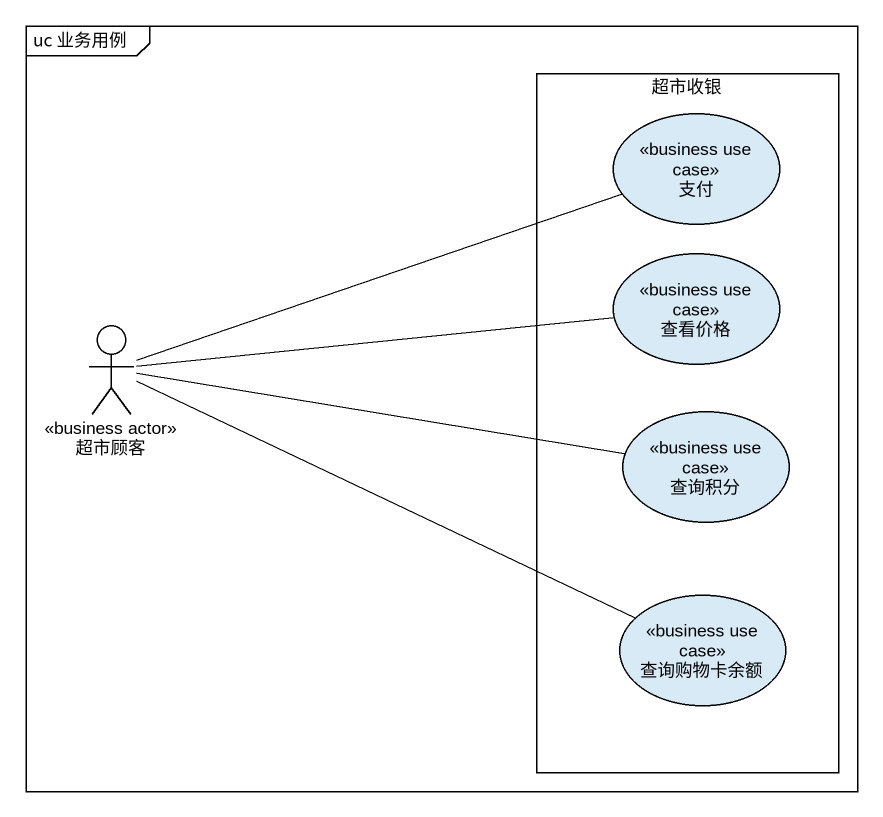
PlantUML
@startuml
mainframe uc 业务用例
rectangle 超市收银 {
  usecase 支付 <<business use case>>
  usecase 查看价格 <<business use case>>
  usecase 查询积分 <<business use case>>
  usecase 查询购物卡余额 <<business use case>>
}
actor 超市顾客 <<business actor>>
超市顾客 -right- 支付
超市顾客 -right- 查看价格
超市顾客 -right- 查询积分
超市顾客 -right- 查询购物卡余额
@enduml
